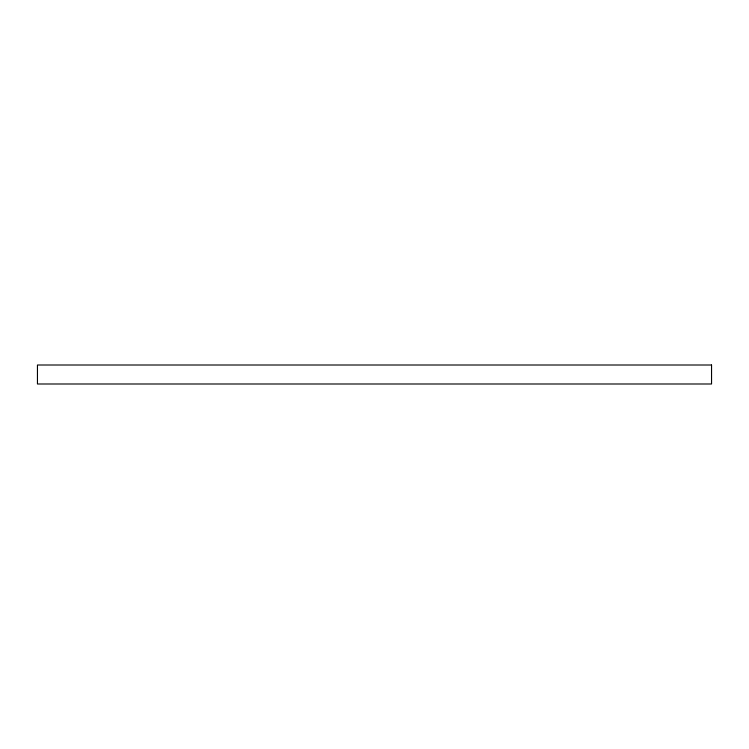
<?xml version="1.0" encoding="UTF-8"?>
<svg xmlns="http://www.w3.org/2000/svg" width="749" height="749" viewBox="0 0 749 749"><rect width="100%" height="100%" fill="white"/><g stroke="black" fill="none" stroke-linecap="round" stroke-linejoin="round"><path stroke-width="1.12" d="M711.55 365.006L37.45 365.006L37.45 383.994L711.55 383.994L711.55 365.006"/></g></svg>
